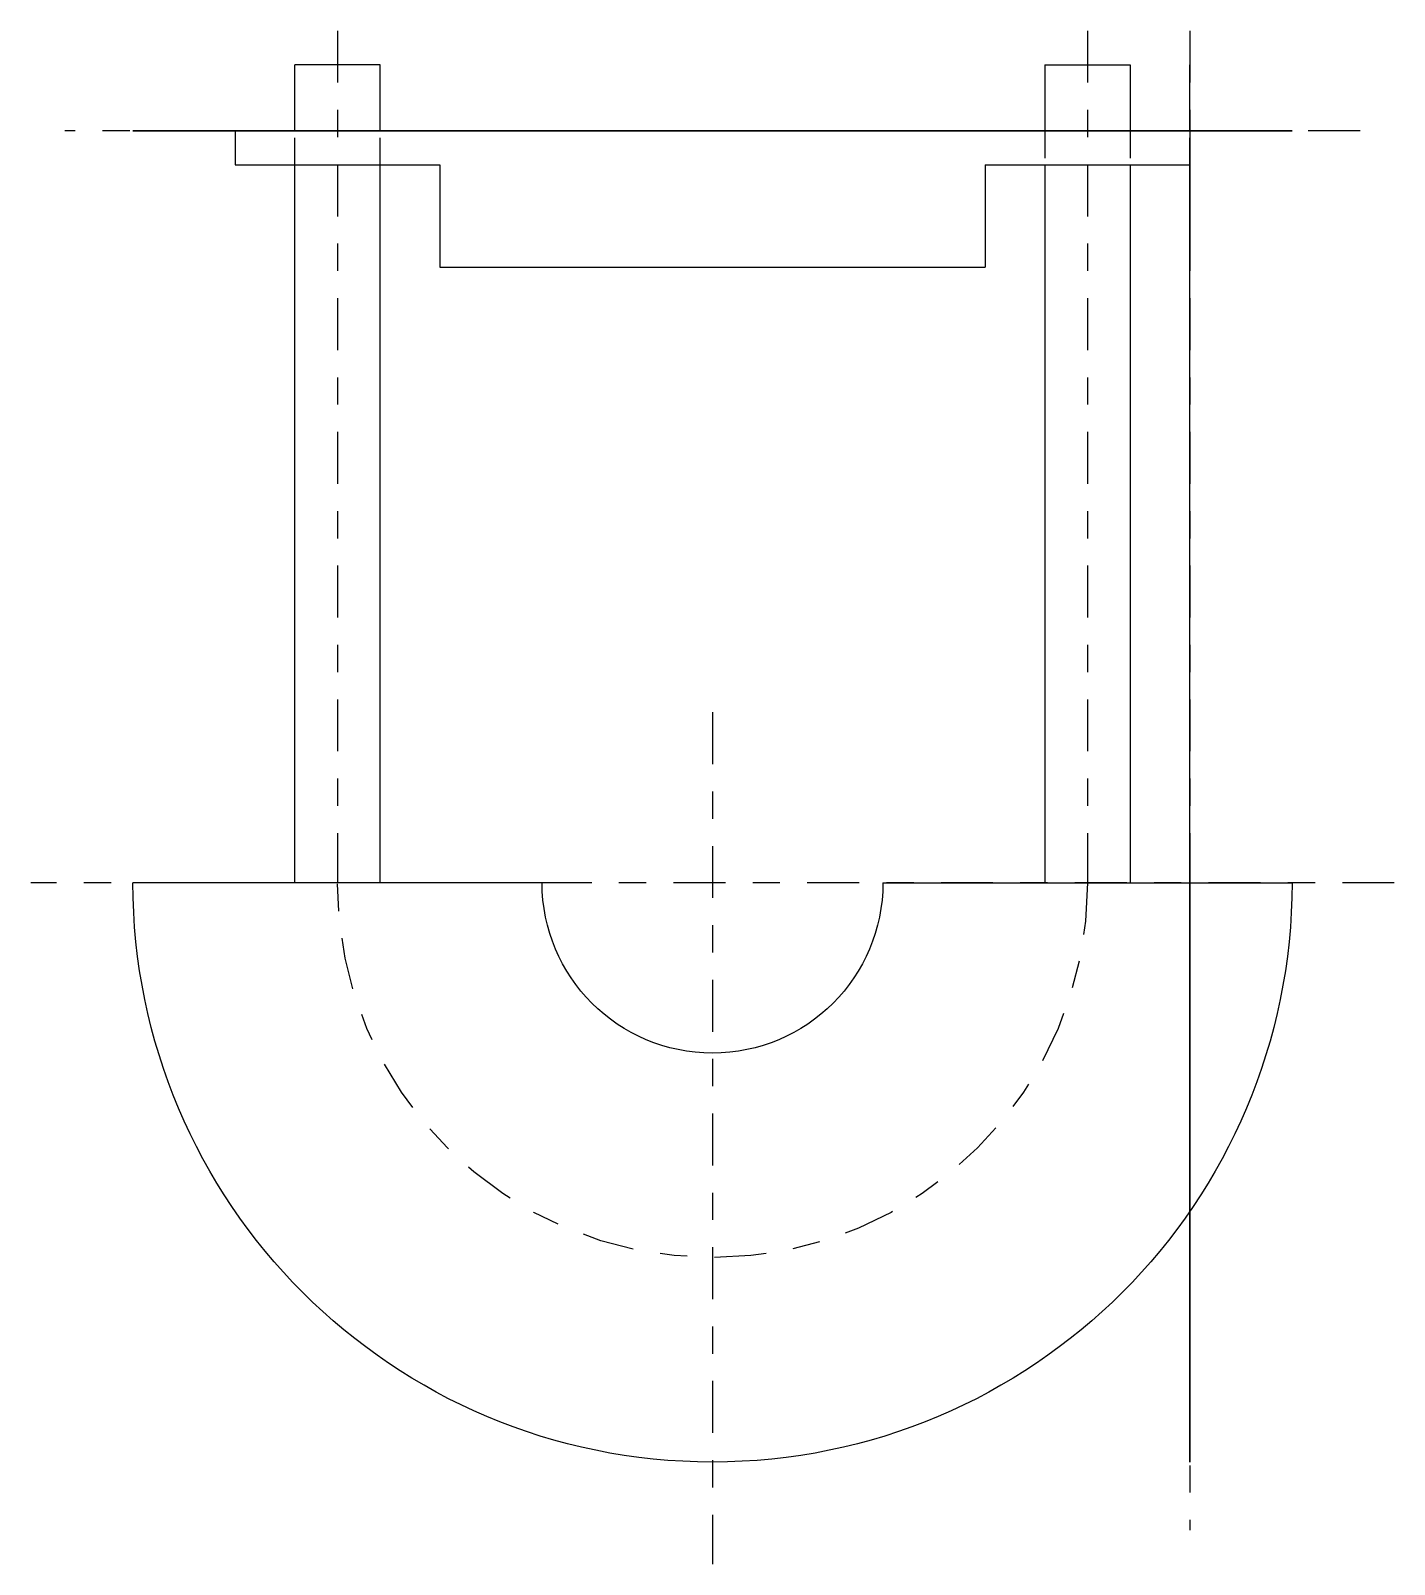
# Model space of a CAD drawing. Extents: x -2.5 to 2.5, y -1.88 to 3.75.
import ezdxf

# ---------------------------------------------------------------- set-up
doc = ezdxf.new("R2010")
doc.units = 0
doc.header["$LTSCALE"] = 0.01
doc.linetypes.add('CENTER2', pattern=[28.575, 19.05, -3.175, 3.175, -3.175])
doc.linetypes.add('HIDDEN2', pattern=[4.7625, 3.175, -1.5875])
for name, color, linetype in [('FRONT-CEN', 4, 'CENTER2'), ('FRONT-HID', 3, 'HIDDEN2'), ('FRONT-VIS', 7, 'CONTINUOUS'), ('RIGHT-CEN', 4, 'CENTER2'), ('RIGHT-HID', 3, 'HIDDEN2'), ('RIGHT-VIS', 7, 'CONTINUOUS'), ('TOP-CEN', 4, 'CENTER2'), ('TOP-HID', 3, 'HIDDEN2'), ('TOP-VIS', 7, 'CONTINUOUS')]:
    doc.layers.add(name, color=color, linetype=linetype)

msp = doc.modelspace()

# ---------------------------------------------------------------- linework, layer by layer
at = {"layer": 'FRONT-CEN', "extrusion": (0, 0, -1)}
for p, q in [((-1.375, 3.75, 4.275), (-1.375, 0.625, 4.275)), ((1.375, 3.75, 4.275), (1.375, 0.625, 4.275)), ((0, 1.25, 4.275), (0, -1.875, 4.275)), ((2.5, 0.625, 4.275), (-2.5, 0.625, 4.275))]:
    msp.add_line(p, q, dxfattribs=at)
msp.add_arc((0, 0.625, -4.275), 1.375, 180, 0, dxfattribs=at)
at = {"layer": 'FRONT-HID'}
for p, q in [((-1.53125, 3.2575, 4.275), (-1.53125, 3.3825, 4.275)), ((-1.53125, 3.2575, 4.275), (-1.53125, 3.3825, 4.275)), ((-1.21875, 3.2575, 4.275), (-1.21875, 3.3825, 4.275)), ((-1.21875, 3.2575, 4.275), (-1.21875, 3.3825, 4.275)), ((1.21875, 3.3825, 4.275), (1.21875, 3.2575, 4.275)), ((1.21875, 3.3825, 4.275), (1.21875, 3.2575, 4.275)), ((1.53125, 3.3825, 4.275), (1.53125, 3.2575, 4.275)), ((1.53125, 3.3825, 4.275), (1.53125, 3.2575, 4.275))]:
    msp.add_line(p, q, dxfattribs=at)
at = {"layer": 'FRONT-VIS'}
for p, q in [((-1.21875, 3.625, 4.275), (-1.53125, 3.625, 4.275)), ((-1.53125, 3.3825, 4.275), (-1.53125, 3.625, 4.275)), ((-1.21875, 3.3825, 4.275), (-1.21875, 3.625, 4.275)), ((1.21875, 3.625, 4.275), (1.53125, 3.625, 4.275)), ((1.21875, 3.625, 4.275), (1.21875, 3.3825, 4.275)), ((1.53125, 3.625, 4.275), (1.53125, 3.3825, 4.275)), ((-1.75, 3.3825, 4.275), (-1.75, 3.2575, 4.275)), ((1.75, 3.3825, 4.275), (-1.75, 3.3825, 4.275)), ((1.75, 3.3825, 4.275), (1.75, 3.2575, 4.275)), ((-1.75, 3.2575, 4.275), (-1, 3.2575, 4.275)), ((-1.53125, 0.625, 4.275), (-1.53125, 3.2575, 4.275)), ((-1.21875, 0.625, 4.275), (-1.21875, 3.2575, 4.275)), ((-1, 3.2575, 4.275), (-1, 2.8825, 4.275)), ((1, 3.2575, 4.275), (1.75, 3.2575, 4.275)), ((1, 3.2575, 4.275), (1, 2.8825, 4.275)), ((1.21875, 3.2575, 4.275), (1.21875, 0.625, 4.275)), ((1.53125, 3.2575, 4.275), (1.53125, 0.625, 4.275)), ((-1, 2.8825, 4.275), (1, 2.8825, 4.275)), ((-0.625, 0.625, 4.275), (-2.125, 0.625, 4.275)), ((0.625, 0.625, 4.275), (2.125, 0.625, 4.275))]:
    msp.add_line(p, q, dxfattribs=at)
at = {"layer": 'FRONT-VIS', "extrusion": (0, 0, -1)}
for radius in [2.125, 0.625]:
    msp.add_arc((0, 0.625, -4.275), radius, 180, 0, dxfattribs=at)
at = {"layer": 'RIGHT-CEN', "extrusion": (-1, 0, -2.22045e-16)}
for p, q in [((1.75, 3.75, 4.65), (1.75, 0.25, 4.65)), ((1.75, 0.625, 3.775), (1.75, 0.625, 5.525)), ((1.75, 0.25, 4.65), (1.75, -1.75, 4.65)), ((1.75, -0.75, 3.65), (1.75, -0.75, 5.65))]:
    msp.add_line(p, q, dxfattribs=at)
at = {"layer": 'RIGHT-HID'}
for p, q in [((1.75, 3.2575, 4.80625), (1.75, 3.3825, 4.80625)), ((1.75, 3.2575, 4.49375), (1.75, 3.3825, 4.49375)), ((1.75, 3.2575, 4.80625), (1.75, 3.3825, 4.80625)), ((1.75, 3.2575, 4.49375), (1.75, 3.3825, 4.49375)), ((1.75, 2.8825, 4.80625), (1.75, 2.8825, 4.49375))]:
    msp.add_line(p, q, dxfattribs=at)
at = {"layer": 'RIGHT-HID', "extrusion": (-1, 0, -2.22045e-16)}
msp.add_arc((0.75, 4.65, -1.75), 0.75, 90, 270, dxfattribs=at)
at = {"layer": 'RIGHT-VIS'}
for p, q in [((1.75, 3.625, 4.49375), (1.75, 3.625, 4.80625)), ((1.75, 3.3825, 4.80625), (1.75, 3.625, 4.80625)), ((1.75, 3.3825, 4.49375), (1.75, 3.625, 4.49375)), ((1.75, 3.3825, 5.025), (1.75, 3.2575, 5.025)), ((1.75, 3.3825, 4.275), (1.75, 3.2575, 4.275)), ((1.75, 3.3825, 4.275), (1.75, 3.3825, 5.025)), ((1.75, 3.2575, 5.025), (1.75, 3.2575, 4.275)), ((1.75, 3.2575, 5.025), (1.75, 2.8825, 5.025)), ((1.75, 3.2575, 4.275), (1.75, 2.8825, 4.275)), ((1.75, 0.625, 4.80625), (1.75, 3.2575, 4.80625)), ((1.75, 0.625, 4.49375), (1.75, 3.2575, 4.49375)), ((1.75, 2.8825, 5.025), (1.75, 2.8825, 4.80625)), ((1.75, 2.8825, 4.49375), (1.75, 2.8825, 4.275)), ((1.75, 0.625, 4.65), (1.75, 0.625, 5.4)), ((1.75, 0.625, 3.9), (1.75, 0.625, 4.65)), ((1.75, -0.75, 5.4), (1.75, 0.625, 5.4)), ((1.75, 0.625, 3.9), (1.75, -0.75, 3.9))]:
    msp.add_line(p, q, dxfattribs=at)
at = {"layer": 'RIGHT-VIS', "extrusion": (-1, 0, -2.22045e-16)}
msp.add_arc((0.75, 4.65, -1.75), 0.75, 270, 90, dxfattribs=at)
at = {"layer": 'TOP-CEN', "extrusion": (0, 1, 2.22045e-16)}
for p, q in [((-0.375, 3.3825, 4.65), (-2.375, 3.3825, 4.65)), ((-1.375, 3.3825, 5.65), (-1.375, 3.3825, 3.65)), ((0, 3.3825, 5.525), (0, 3.3825, 3.775)), ((2.375, 3.3825, 4.65), (0.375, 3.3825, 4.65)), ((1.375, 3.3825, 5.65), (1.375, 3.3825, 3.65))]:
    msp.add_line(p, q, dxfattribs=at)
at = {"layer": 'TOP-HID'}
for p, q in [((-1, 3.3825, 4.275), (-1, 3.3825, 5.025)), ((1, 3.3825, 5.025), (1, 3.3825, 4.275))]:
    msp.add_line(p, q, dxfattribs=at)
at = {"layer": 'TOP-HID', "extrusion": (0, 1, 2.22045e-16)}
for centre, start, end in [((1.375, 4.65, 3.3825), 150, 210), ((-1.375, 4.65, 3.3825), 330, 30)]:
    msp.add_arc(centre, 0.75, start, end, dxfattribs=at)
at = {"layer": 'TOP-VIS'}
for p, q in [((-1.75, 3.3825, 4.275), (-1.75, 3.3825, 5.025)), ((1.75, 3.3825, 4.275), (-1.75, 3.3825, 4.275)), ((-1.75, 3.3825, 5.025), (1.75, 3.3825, 5.025)), ((-1.375, 3.3825, 5.4), (1.375, 3.3825, 5.4)), ((1.375, 3.3825, 3.9), (-1.375, 3.3825, 3.9)), ((1.75, 3.3825, 5.025), (1.75, 3.3825, 4.275))]:
    msp.add_line(p, q, dxfattribs=at)
at = {"layer": 'TOP-VIS', "extrusion": (0, 1, 2.22045e-16)}
for centre in [(1.375, 4.65, 3.3825), (-1.375, 4.65, 3.3825)]:
    msp.add_circle(centre, 0.15625, dxfattribs=at)
for centre, start, end in [((1.375, 4.65, 3.3825), 0, 150), ((1.375, 4.65, 3.3825), 210, 0), ((-1.375, 4.65, 3.3825), 30, 180), ((-1.375, 4.65, 3.3825), 180, 330)]:
    msp.add_arc(centre, 0.75, start, end, dxfattribs=at)

doc.saveas('drawing.dxf')
